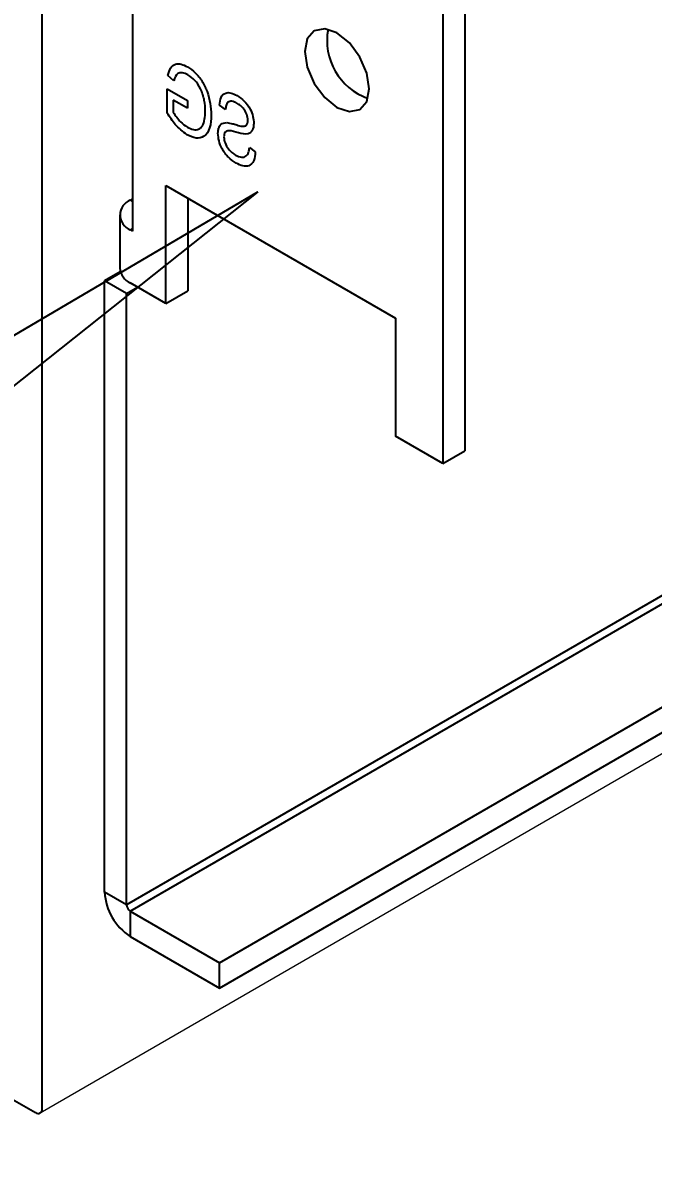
# Model space of a CAD drawing. Extents: x 0 to 10.8, y -12.4 to 0.
# Drawn here: x 7.14 to 8.11, y -9.753 to -8.014 of the extents above; entities that cross this region are included whole.
import ezdxf
from ezdxf import colors
from ezdxf.entities.mleader import LeaderData, LeaderLine
from ezdxf.math import Vec2, Vec3

# ---------------------------------------------------------------- set-up
doc = ezdxf.new("R2010")
doc.units = 0
doc.header["$LTSCALE"] = 0.5
doc.header["$MEASUREMENT"] = 0
for name, color, linetype in [('FAB DWG', 221, 'CONTINUOUS'), ('Housing', 150, 'CONTINUOUS'), ('Mounting', 4, 'CONTINUOUS')]:
    doc.layers.add(name, color=color, linetype=linetype)
doc.styles.get("Standard").update_dxf_attribs({"font": 'arial.ttf'})

msp = doc.modelspace()

# ---------------------------------------------------------------- linework, layer by layer
at = {"layer": 'Housing', "linetype": 'Continuous', "lineweight": 25, "transparency": 16777216}
for p, q in [((7.1703, -9.6831), (7.1703, -7.3396)), ((7.1059, -9.6582), (7.1597, -9.6892))]:
    msp.add_line(p, q, dxfattribs=at)
at = {"layer": 'Housing', "lineweight": 20, "transparency": 16777216, "extrusion": (-1.66533e-16, 0.816497, 0.57735)}
msp.add_line((9.2086, -8.5113), (7.1672, -9.6899), dxfattribs=at)
at = {"layer": 'Housing', "linetype": 'Continuous', "lineweight": 25, "transparency": 16777216}
msp.add_arc((7.1638, -9.6841), 0.00655, 230.7963, 9.2144, dxfattribs=at)
at = {"layer": 'Mounting', "linetype": 'Continuous', "lineweight": 25, "transparency": 16777216}
for p, q in [((7.3092, -7.4772), (7.3092, -8.3346)), ((7.82, -7.7535), (7.82, -8.6721)), ((7.7862, -7.773), (7.7862, -8.6916)), ((7.3728, -8.1035), (7.3636, -8.0955)), ((7.3625, -8.116), (7.3935, -8.1339)), ((7.3625, -8.1534), (7.3625, -8.116)), ((7.3716, -8.1333), (7.3716, -8.152)), ((7.3935, -8.1459), (7.3716, -8.1333)), ((7.3935, -8.1339), (7.3935, -8.1459)), ((7.452, -8.1479), (7.4428, -8.1412)), ((7.4887, -8.2062), (7.4979, -8.2128)), ((7.3602, -8.2644), (7.7137, -8.4685)), ((7.3602, -8.4457), (7.3602, -8.2644)), ((7.3057, -8.287), (7.3092, -8.285)), ((7.3092, -8.289), (7.3057, -8.287)), ((7.394, -8.2839), (7.394, -8.4262)), ((7.2894, -8.3098), (7.2894, -8.3915)), ((7.3057, -8.3326), (7.3092, -8.3306)), ((7.3092, -8.3346), (7.3057, -8.3326)), ((7.2902, -8.3971), (7.2662, -8.411)), ((7.3, -8.4305), (7.2662, -8.411)), ((7.2662, -9.3502), (7.2662, -8.411)), ((7.3602, -8.4457), (7.3057, -8.4142)), ((7.3, -8.4305), (7.3169, -8.4207)), ((7.3, -9.3698), (7.3, -8.4305)), ((7.3602, -8.4457), (7.394, -8.4262)), ((7.7137, -8.4685), (7.7137, -8.6498)), ((8.7143, -8.5533), (7.3, -9.3698)), ((7.3057, -9.3796), (8.7199, -8.5631)), ((7.443, -9.4588), (8.8572, -8.6424)), ((7.7862, -8.6916), (7.7137, -8.6498)), ((7.7862, -8.6916), (7.82, -8.6721)), ((7.443, -9.4979), (8.8572, -8.6814)), ((7.3, -9.3698), (7.2662, -9.3502)), ((7.3057, -9.3796), (7.443, -9.4588)), ((7.3057, -9.3796), (7.3057, -9.4186)), ((7.3057, -9.4186), (7.443, -9.4979)), ((7.443, -9.4979), (7.443, -9.4588))]:
    msp.add_line(p, q, dxfattribs=at)
at = {"layer": 'Mounting', "linetype": 'Continuous', "lineweight": 25, "transparency": 16777216, "flags": 128}
msp.add_lwpolyline([(7.5741, -8.0588), (7.5778, -8.0829), (7.5885, -8.1076), (7.6046, -8.1293), (7.6235, -8.1445), (7.6425, -8.1511), (7.6585, -8.148), (7.6693, -8.1357), (7.673, -8.116), (7.6693, -8.0919), (7.6585, -8.0672), (7.6425, -8.0455), (7.6235, -8.0302), (7.6046, -8.0236), (7.5885, -8.0268), (7.5778, -8.0391), (7.5741, -8.0588)], dxfattribs=at)
at = {"layer": 'Mounting', "linetype": 'Continuous', "lineweight": 25, "transparency": 16777216}
for centre, radius, start, end in [((7.7024, -8.0419), 0.0942, 169.4065, 250.5881), ((7.3143, -8.3098), 0.0244, 110.7839, 249.2169), ((7.3173, -8.3887), 0.0281, 185.6973, 245.6237), ((7.3519, -9.3463), 0.0858, 182.6055, 237.3945), ((7.3123, -9.3692), 0.0123, 182.6054, 237.3946)]:
    msp.add_arc(centre, radius, start, end, dxfattribs=at)
for points, knots in [([(7.3636, -8.0955), (7.3646, -8.0914), (7.3666, -8.0834), (7.3742, -8.0773), (7.3838, -8.0774), (7.3902, -8.0806), (7.3935, -8.0822)], [0, 0, 0, 0, 0.280567, 0.559518, 0.779543, 1, 1, 1, 1]), ([(7.3935, -8.0822), (7.3976, -8.085), (7.4058, -8.0905), (7.4168, -8.1043), (7.4277, -8.1274), (7.4292, -8.1444), (7.4302, -8.1563)], [0, 0, 0, 0, 0.187288, 0.374121, 0.561371, 1, 1, 1, 1]), ([(7.3943, -8.0947), (7.3914, -8.0933), (7.3857, -8.0906), (7.3764, -8.0919), (7.3742, -8.0991), (7.3728, -8.1035)], [0, 0, 0, 0, 0.280971, 0.56107, 1, 1, 1, 1]), ([(7.421, -8.1505), (7.4208, -8.145), (7.4203, -8.1341), (7.4149, -8.117), (7.4053, -8.1022), (7.398, -8.0972), (7.3943, -8.0947)], [0, 0, 0, 0, 0.281129, 0.561019, 0.780128, 1, 1, 1, 1]), ([(7.4428, -8.1412), (7.4433, -8.1369), (7.4441, -8.1282), (7.4512, -8.1217), (7.4606, -8.1217), (7.4668, -8.1248), (7.47, -8.1264)], [0, 0, 0, 0, 0.280148, 0.559057, 0.779277, 1, 1, 1, 1]), ([(7.4697, -8.1382), (7.4671, -8.1369), (7.4618, -8.1342), (7.4557, -8.1358), (7.4528, -8.1413), (7.4523, -8.1457), (7.452, -8.1479)], [0, 0, 0, 0, 0.280383, 0.558659, 0.778962, 1, 1, 1, 1]), ([(7.4864, -8.1641), (7.4862, -8.1613), (7.4856, -8.1556), (7.4808, -8.1472), (7.4751, -8.1416), (7.4715, -8.1393), (7.4697, -8.1382)], [0, 0, 0, 0, 0.2793545, 0.5581996, 0.7788076, 1, 1, 1, 1]), ([(7.47, -8.1264), (7.4737, -8.1289), (7.4812, -8.1338), (7.4899, -8.1461), (7.4949, -8.1587), (7.4954, -8.1657), (7.4956, -8.1692)], [0, 0, 0, 0, 0.280355, 0.559481, 0.779537, 1, 1, 1, 1]), ([(7.3928, -8.1866), (7.3865, -8.1818), (7.375, -8.1732), (7.3663, -8.1595), (7.3625, -8.1534)], [0, 0, 0, 0, 0.558258, 1, 1, 1, 1]), ([(7.3716, -8.152), (7.3753, -8.1573), (7.3818, -8.1668), (7.3899, -8.1725), (7.3934, -8.175)], [0, 0, 0, 0, 0.559556, 1, 1, 1, 1]), ([(7.3934, -8.175), (7.3966, -8.1765), (7.4028, -8.1796), (7.4111, -8.1786), (7.4198, -8.1711), (7.4205, -8.159), (7.421, -8.1505)], [0, 0, 0, 0, 0.18719, 0.374095, 0.561108, 1, 1, 1, 1]), ([(7.4302, -8.1563), (7.4298, -8.1632), (7.429, -8.1769), (7.4206, -8.1899), (7.4074, -8.1933), (7.3977, -8.1888), (7.3928, -8.1866)], [0, 0, 0, 0, 0.280749, 0.560306, 0.780006, 1, 1, 1, 1]), ([(7.4405, -8.1844), (7.4407, -8.1816), (7.441, -8.1761), (7.4451, -8.1688), (7.4507, -8.1683), (7.4542, -8.1679)], [0, 0, 0, 0, 0.281038, 0.56155, 1, 1, 1, 1]), ([(7.4542, -8.1679), (7.457, -8.1684), (7.462, -8.1693), (7.4672, -8.1708), (7.4695, -8.1715)], [0, 0, 0, 0, 0.5598186, 1, 1, 1, 1]), ([(7.4695, -8.1715), (7.4723, -8.1724), (7.4774, -8.174), (7.4817, -8.1732), (7.4835, -8.1728)], [0, 0, 0, 0, 0.561716, 1, 1, 1, 1]), ([(7.4956, -8.1692), (7.4952, -8.173), (7.4945, -8.1806), (7.4859, -8.1871), (7.4771, -8.1849), (7.4718, -8.1835)], [0, 0, 0, 0, 0.279718, 0.5591, 1, 1, 1, 1]), ([(7.4835, -8.1728), (7.4845, -8.1716), (7.4863, -8.1695), (7.4864, -8.1658), (7.4864, -8.1641)], [0, 0, 0, 0, 0.558399, 1, 1, 1, 1]), ([(7.4684, -8.2302), (7.4643, -8.2276), (7.4563, -8.2223), (7.4468, -8.2093), (7.4414, -8.1958), (7.4408, -8.1882), (7.4405, -8.1844)], [0, 0, 0, 0, 0.280447, 0.559377, 0.779666, 1, 1, 1, 1]), ([(7.4718, -8.1835), (7.4668, -8.182), (7.4607, -8.1802), (7.4541, -8.1808), (7.4515, -8.1826), (7.4499, -8.1858), (7.4498, -8.1886), (7.4497, -8.19)], [0, 0, 0, 0, 0.500429, 0.625403, 0.750183, 0.875027, 1, 1, 1, 1]), ([(7.4497, -8.19), (7.45, -8.1931), (7.4506, -8.1991), (7.4558, -8.2081), (7.4617, -8.2141), (7.4656, -8.2166), (7.4676, -8.2178)], [0, 0, 0, 0, 0.2792114, 0.5581671, 0.77877, 1, 1, 1, 1]), ([(7.4676, -8.2178), (7.4707, -8.2192), (7.4768, -8.2221), (7.4841, -8.2202), (7.4878, -8.214), (7.4884, -8.2088), (7.4887, -8.2062)], [0, 0, 0, 0, 0.279958, 0.559182, 0.779035, 1, 1, 1, 1]), ([(7.4979, -8.2128), (7.4975, -8.2177), (7.4966, -8.2274), (7.489, -8.235), (7.4788, -8.2354), (7.4718, -8.2319), (7.4684, -8.2302)], [0, 0, 0, 0, 0.280307, 0.559293, 0.779341, 1, 1, 1, 1])]:
    msp.add_open_spline(points, degree=3, knots=knots, dxfattribs=at)

# ---------------------------------------------------------------- leaders
at = {"layer": 'FAB DWG', "transparency": 16777216}
ml = msp.add_multileader_mtext('Standard', dxfattribs=at)
ml.set_content('"SG" MUST BE FACING \\PTOWARDS CONNECTION', color=256)
ml.set_leader_properties()
ml.build(insert=Vec2(0, 0))
ml.multileader.update_dxf_attribs({"dogleg_length": 0.36, "arrow_head_size": 0.35})
ctx = ml.context
ctx.base_point, ctx.char_height, ctx.arrow_head_size, ctx.landing_gap_size, ctx.plane_origin = Vec3(5.7744, -9.9313), 0.25, 0.35, 0.09, Vec3(7.2203, -13.6762)
notes = []
notes.append((ctx, [(1, (1, 1, 0), (5.4144, -9.9313), (1, 0), 0.36, [(1, [(4.637, -9.9586), (7.5016, -8.2745)], 0, [])])]))
ctx.mtext.insert, ctx.mtext.flow_direction = Vec3(5.8644, -9.8042), 5
for ctx, leaders in notes:
    for number, flags, end, landing, length, lines in leaders:
        leader = LeaderData()
        leader.index, (leader.has_last_leader_line, leader.has_dogleg_vector, leader.attachment_direction) = number, flags
        leader.last_leader_point, leader.dogleg_vector, leader.dogleg_length = Vec3(end), Vec3(landing), length
        for number, points, colour, breaks in lines:
            line = LeaderLine()
            line.index, line.vertices, line.color, line.breaks = number, Vec3.list(points), colors.encode_raw_color(colour), breaks
            leader.lines.append(line)
        ctx.leaders.append(leader)

doc.saveas('drawing.dxf')
